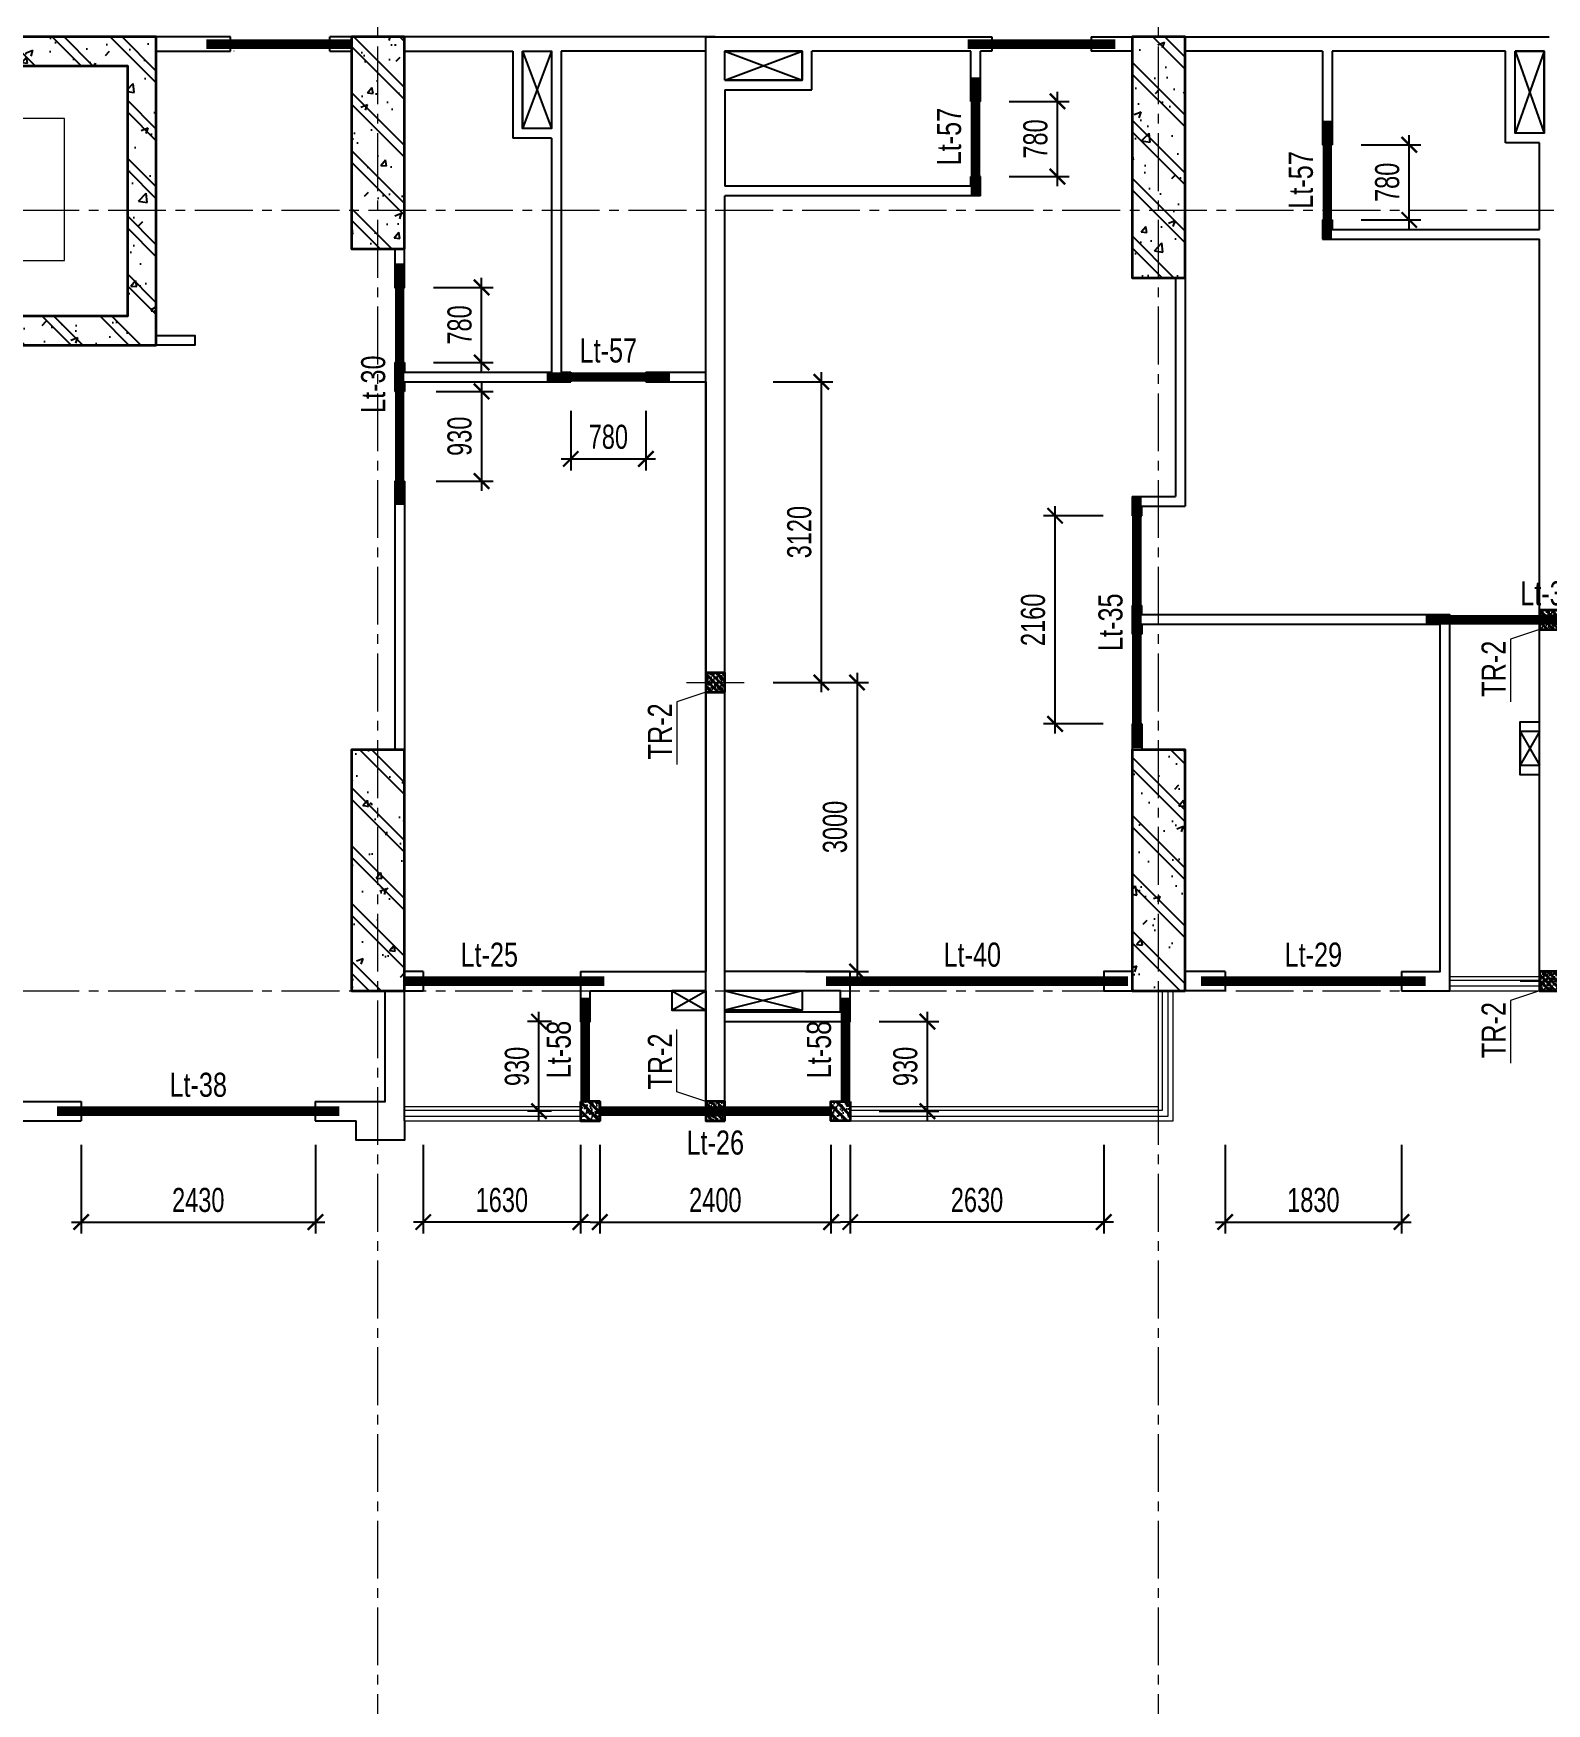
# Model space of a CAD drawing. Header units: millimetres. Extents: x 0 to 84100, y 0 to 158663.
# Drawn here: x 14846 to 30546, y 63829 to 81162 of the extents above; entities that cross this region are included whole.
import ezdxf
from ezdxf.enums import TextEntityAlignment as Align

# ---------------------------------------------------------------- set-up
doc = ezdxf.new("R2010")
doc.units = ezdxf.units.MM
doc.header["$LTSCALE"] = 800
doc.header["$MEASUREMENT"] = 0
doc.linetypes.add('CENTER2', pattern=[1.125, 0.75, -0.125, 0.125, -0.125])
doc.linetypes.add('DASHED2', pattern=[0.375, 0.25, -0.125])
doc.layers.get('DEFPOINTS').update_dxf_attribs({"color": 87})
for name, color, linetype, lineweight in [('A-Khuat', 8, 'DASHED2', 13), ('CDC.01.AXIS', 160, 'CENTER2', 13), ('CDC.07.TEXTCOL', 3, 'Continuous', 18), ('CDC.09.COLUMN', 4, 'Continuous', 35), ('CDC.11.NOTE', 8, 'Continuous', 18)]:
    doc.layers.add(name, color=color, linetype=linetype, lineweight=lineweight)
for name, color, linetype in [('CDC.02.DIM', 1, 'Continuous'), ('CDC.03.BORDER', 3, 'Continuous'), ('CDC.06.TEXT', 2, 'Continuous'), ('CDC.10.HATCH', 9, 'Continuous'), ('HATCH', 8, 'Continuous'), ('KCS_LANH_TO', 3, 'Continuous'), ('new bloc sdfasdfk$0$KT-CTN', 3, 'Continuous')]:
    doc.layers.add(name, color=color, linetype=linetype)
doc.styles.add('KCS_SMTEXT', font='arial.ttf', dxfattribs={"width": 0.7})
doc.dimstyles.new('KCS_DIM100', dxfattribs={"dimscale": 100, "dimtxt": 2.5, "dimasz": 1.6, "dimexe": 1.2, "dimexo": 0, "dimgap": 1, "dimtad": 1, "dimdec": 0, "dimzin": 0, "dimdsep": 46, "dimtxsty": 'KCS_SMTEXT', "dimblk": 'ARCHTICK', "dimcen": 0, "dimdle": 1, "dimclrd": 1, "dimclre": 1, "dimclrt": 2, "dimadec": 0, "dimazin": 0, "dimtfac": 1, "dimtdec": 0, "dimtix": 1, "dimtmove": 2, "dimatfit": 3, "dimfxl": 1, "dimtolj": 1, "dimtzin": 0, "dimarcsym": 0})
pattern_1 = [(50, (0, 0), (717.26, -62.752), [75, -825]), (355, (0, 0), (-138.751, 752.192), [60, -660]), (100.4514, (59.8, -5.2), (578.51, 689.44), [63.74, -701.142]), (46.1842, (0, 200), (1067.241, -165.52), [112.5, -1237.5]), (96.6356, (88.9, 186.2), (934.663, 974.118), [95.61, -1051.713]), (351.1842, (0, 200), (934.662, 974.12), [90, -990]), (21, (100, 150), (596.907, -402.619), [75, -825]), (226, (100, 150), (671.882, -365.54), [60, -660]), (71.4514, (149.74, 116.45), (840.223, 322.53), [63.74, -701.142]), (67.5, (0, 0), (-155.9162, 294.3745), [0, -652, 0, -670, 0, -662.5]), (4.5, (0, 0), (283.351, 380.1032), [0, -382, 0, -637, 0, -252.5]), (327.5, (-223, 0), (533.8224, -22.5549), [0, -250, 0, -780, 0, -1035]), (317.5, (-323, 0), (583.186, 100.105), [0, -325, 0, -518, 0, -735]), (315, (0, 0), (300.5204, 300.5204), []), (315, (0, 122.5), (300.5204, 300.5204), [])]

# ---------------------------------------------------------------- blocks, each defined once
blk = doc.blocks.new('TRUC9-31')
at = {"layer": 'CDC.10.HATCH', "ltscale": 0.5}
h = blk.add_hatch(dxfattribs=at)
h.set_pattern_fill('BETONG', color=256, scale=100, style=0, pattern_type=2)
h.set_pattern_definition(pattern_1)
h.paths.add_polyline_path([(1630, 33900), (5800, 33900), (5800, 31300), (500, 31300), (500, 33900), (600, 33900), (600, 34200), (0, 34200), (0, 31000), (6100, 31000), (6100, 34200), (1630, 34200)])
h = blk.add_hatch(dxfattribs=at)
h.set_pattern_fill('BETONG', color=256, scale=100, style=0, pattern_type=2)
h.set_pattern_definition(pattern_1)
h.paths.add_polyline_path([(8125, 32000), (8675, 32000), (8675, 34200), (8125, 34200)])
h = blk.add_hatch(dxfattribs=at)
h.set_pattern_fill('BETONG', color=256, scale=100, style=0, pattern_type=2)
h.set_pattern_definition(pattern_1)
h.paths.add_polyline_path([(16225, 31700), (16775, 31700), (16775, 34200), (16225, 34200), (16225, 32686)])
h = blk.add_hatch(dxfattribs=at)
h.set_pattern_fill('BETONG', color=256, scale=100, style=0, pattern_type=2)
h.set_pattern_definition(pattern_1)
h.paths.add_polyline_path([(8125, 24300), (8675, 24300), (8675, 26800), (8125, 26800), (8125, 24786)])
h = blk.add_hatch(dxfattribs=at)
h.set_pattern_fill('BETONG', color=256, scale=100, style=0, pattern_type=2)
h.set_pattern_definition(pattern_1)
h.paths.add_polyline_path([(16225, 24300), (16775, 24300), (16775, 26800), (16225, 26800), (16225, 24803)])
at = {"layer": 'CDC.01.AXIS'}
for p, q in [((8400, -1600), (8400, 50200)), ((16500, -1600), (16500, 50200)), ((-1600, 32400), (58900, 32400)), ((-1600, 24300), (58900, 24300))]:
    blk.add_line(p, q, dxfattribs=at)
at = {"layer": 'CDC.09.COLUMN'}
for points in [[(600, 33900), (600, 34200), (0, 34200), (0, 31000), (6100, 31000), (6100, 34200), (1630, 34200), (1630, 33900), (5800, 33900), (5800, 31300), (500, 31300), (500, 33900)], [(8675, 32000), (8675, 34200), (8125, 34200), (8125, 32000)], [(16775, 31700), (16775, 34200), (16225, 34200), (16225, 31700)], [(8675, 24300), (8675, 26800), (8125, 26800), (8125, 24300)], [(16775, 24300), (16775, 26800), (16225, 26800), (16225, 24300)]]:
    blk.add_lwpolyline(points, close=True, dxfattribs=at)
blk = doc.blocks.new('THANG N1')
at = {"layer": 'A-Khuat', "ltscale": 200}
for p, q in [((-3650, 2600), (-3650, 1430)), ((-3390, 2600), (-3390, 1430)), ((-3130, 2600), (-3130, 1430)), ((-2870, 2600), (-2870, 1430)), ((-2610, 2600), (-2610, 1430)), ((-2350, 2600), (-2350, 1430)), ((-2090, 2600), (-2090, 1430)), ((-1830, 2600), (-1830, 1430)), ((-1570, 2600), (-1570, 1430)), ((-1310, 2600), (-1310, 1430)), ((-1050, 2600), (-1050, 1430)), ((-1050, 2600), (200, 2600)), ((200, 2600), (200, 0)), ((-3600, 1220), (-3600, 1250)), ((-3600, 1220), (-3600, 1250)), ((-3390, 1380), (-3390, 1350)), ((-3340, 1220), (-3340, 1250)), ((-3130, 1380), (-3130, 1350)), ((-3080, 1220), (-3080, 1250)), ((-2870, 1380), (-2870, 1350)), ((-2820, 1220), (-2820, 1250)), ((-2610, 1380), (-2610, 1350)), ((-2560, 1220), (-2560, 1250)), ((-2350, 1380), (-2350, 1350)), ((-2300, 1220), (-2300, 1250)), ((-2090, 1380), (-2090, 1350)), ((-2040, 1220), (-2040, 1250)), ((-1830, 1380), (-1830, 1350)), ((-1780, 1220), (-1780, 1250)), ((-1570, 1380), (-1570, 1350)), ((-1520, 1220), (-1520, 1250)), ((-1310, 1380), (-1310, 1350)), ((-1260, 1220), (-1260, 1250)), ((-1050, 1380), (-1050, 1350)), ((-1050, 1380), (-1050, 1350)), ((-3600, 0), (-3600, 1170)), ((-3340, 0), (-3340, 1170)), ((-3080, 0), (-3080, 1170)), ((-2820, 0), (-2820, 1170)), ((-2560, 0), (-2560, 1170)), ((-2300, 814), (-2300, 1170)), ((-2040, 368), (-2040, 1170)), ((-1780, 0), (-1780, 1170)), ((-1520, 0), (-1520, 1170)), ((-1260, 0), (-1260, 1170)), ((-1000, 0), (-1000, 1170)), ((-2300, 0), (-2300, 565)), ((-2040, 0), (-2040, 135)), ((-1000, 0), (200, 0))]:
    blk.add_line(p, q, dxfattribs=at)
at = {"layer": 'CDC.11.NOTE', "ltscale": 2}
for p, q in [((-3625, 2600), (-3625, 1430)), ((-3365, 2600), (-3365, 1430)), ((-3105, 2600), (-3105, 1430)), ((-2845, 2600), (-2845, 1430)), ((-2585, 2600), (-2585, 1430)), ((-2325, 2600), (-2325, 1430)), ((-2065, 2600), (-2065, 1430)), ((-1805, 2600), (-1805, 1430)), ((-1545, 2600), (-1545, 1430)), ((-1285, 2600), (-1285, 1430)), ((-1025, 2600), (-1025, 1430)), ((-3625, 1380), (-3625, 1350)), ((-3625, 1220), (-3625, 1250)), ((-3365, 1380), (-3365, 1350)), ((-3365, 1220), (-3365, 1250)), ((-3105, 1380), (-3105, 1350)), ((-3105, 1220), (-3105, 1250)), ((-2845, 1380), (-2845, 1350)), ((-2845, 1220), (-2845, 1250)), ((-2585, 1380), (-2585, 1350)), ((-2585, 1220), (-2585, 1250)), ((-2325, 1380), (-2325, 1350)), ((-2325, 1220), (-2325, 1250)), ((-2065, 1380), (-2065, 1350)), ((-2065, 1220), (-2065, 1250)), ((-1805, 1380), (-1805, 1350)), ((-1805, 1220), (-1805, 1250)), ((-1545, 1380), (-1545, 1350)), ((-1545, 1220), (-1545, 1250)), ((-1285, 1380), (-1285, 1350)), ((-1285, 1220), (-1285, 1250)), ((-1025, 1380), (-1025, 1350)), ((-1025, 1380), (-1025, 1350)), ((-1025, 1220), (-1025, 1250)), ((-1025, 1220), (-1025, 1250)), ((-3625, 0), (-3625, 1170)), ((-3365, 0), (-3365, 1170)), ((-3105, 0), (-3105, 1170)), ((-2845, 0), (-2845, 1170)), ((-2585, 0), (-2585, 1170)), ((-2325, 856), (-2325, 1170)), ((-2065, 406), (-2065, 1170)), ((-1805, 0), (-1805, 1170)), ((-1545, 0), (-1545, 1170)), ((-1285, 0), (-1285, 1170)), ((-1025, 0), (-1025, 1170)), ((-2325, 622), (-2325, 645)), ((-2325, 0), (-2325, 603)), ((-2065, 0), (-2065, 174))]:
    blk.add_line(p, q, dxfattribs=at)
at = {"layer": 'CDC.11.NOTE'}
for p, q in [((-945, 1430), (-3705, 1430)), ((-3705, 1170), (-3705, 1430)), ((-945, 1170), (-945, 1430)), ((-995, 1380), (-3655, 1380)), ((-3655, 1220), (-3655, 1380)), ((-995, 1220), (-3655, 1220)), ((-3625, 1220), (-3625, 1350)), ((-1025, 1350), (-3625, 1350)), ((-1025, 1250), (-3625, 1250)), ((-1025, 1250), (-1025, 1350)), ((-1025, 1250), (-1025, 1350)), ((-995, 1220), (-995, 1380)), ((-945, 1170), (-3705, 1170))]:
    blk.add_line(p, q, dxfattribs=at)
for points in [[(-3542, 2188), (-3559, 2196), (-3624, 2053), (-3559, 1910), (-3542, 1918), (-3603, 2053), (-3542, 2188)], [(-2562, 1250), (-2233, 703), (-2270, 681), (-2150, 636), (-2183, 617), (-1820, 0)]]:
    blk.add_lwpolyline(points, dxfattribs=at)
at = {"layer": 'CDC.11.NOTE', "ltscale": 6, "flags": 128}
blk.add_lwpolyline([(-2158, 579), (-452, 579), (-452, 2053), (-3624, 2053)], dxfattribs=at)
at = {"layer": 'CDC.11.NOTE', "ltscale": 2}
for points in [[(-2688, 1250), (-2384, 703), (-2422, 681), (-2301, 636), (-2334, 617), (-1952, 0)], [(-2529, 418), (-2508, 408), (-2406, 579), (-2508, 751), (-2529, 741), (-2431, 579), (-2529, 418)], [(-3625, 579), (-2406, 579)]]:
    blk.add_lwpolyline(points, dxfattribs=at)
at = {"layer": 'CDC.11.NOTE', "ltscale": 2, "flags": 128}
blk.add_lwpolyline([(-3600, 579, -1), (-3650, 579, -1)], format="xyb", close=True, dxfattribs=at)
blk = doc.blocks.new('new bloc sdfasdfk$0$ktn tang can ho')
at = {"layer": 'new bloc sdfasdfk$0$KT-CTN'}
for p, q in [((-6300, 25950), (-6600, 25150)), ((-6600, 25950), (-6300, 25150)), ((-4500, 25950), (-3700, 25650)), ((-4500, 25650), (-3700, 25950)), ((4000, 25950), (3700, 25100)), ((3700, 25950), (4000, 25100)), ((3950, 18892), (3750, 18542)), ((3750, 18892), (3950, 18542)), ((-5050, 16200), (-4700, 16000)), ((-5050, 16000), (-4700, 16200)), ((-4500, 16200), (-3700, 16000)), ((-3700, 16200), (-4500, 16000))]:
    blk.add_line(p, q, dxfattribs=at)
for points in [[(-6600, 25950), (-6300, 25950), (-6300, 25150), (-6600, 25150)], [(-4500, 25650), (-4500, 25950), (-3700, 25950), (-3700, 25650)], [(3700, 25950), (4000, 25950), (4000, 25100), (3700, 25100)], [(3750, 18542), (3950, 18542), (3950, 18892), (3750, 18892)], [(-4700, 16000), (-4700, 16200), (-5050, 16200), (-5050, 16000)], [(-3700, 16200), (-3700, 16000), (-4500, 16000), (-4500, 16200)]]:
    blk.add_lwpolyline(points, close=True, dxfattribs=at)
blk = doc.blocks.new('_ArchTick')
at = {"color": 0, "linetype": 'ByBlock', "const_width": 0.15}
blk.add_lwpolyline([(-0.5, -0.5), (0.5, 0.5)], dxfattribs=at)
blk = doc.blocks.new('*D220')
at = {"layer": 'CDC.02.DIM', "color": 1, "lineweight": -2, "ltscale": 0.5, "transparency": 16777216}
for p, q in [((27211, 69626), (27211, 68706)), ((29041, 69626), (29041, 68706)), ((27111, 68826), (29141, 68826))]:
    blk.add_line(p, q, dxfattribs=at)
at = {"layer": 'DEFPOINTS', "color": 0, "ltscale": 0.5, "transparency": 16777216}
for p in [(27211, 69626), (29041, 69626), (29041, 68826)]:
    blk.add_point(p, dxfattribs=at)
at = {"layer": 'CDC.02.DIM', "color": 1, "lineweight": -2, "ltscale": 0.5, "transparency": 16777216, "xscale": 160, "yscale": 160, "zscale": 160, "rotation": 180}
blk.add_blockref('_ArchTick', (27211, 68826), dxfattribs=at)
at = {"layer": 'CDC.02.DIM', "color": 1, "lineweight": -2, "ltscale": 0.5, "transparency": 16777216, "xscale": 160, "yscale": 160, "zscale": 160}
blk.add_blockref('_ArchTick', (29041, 68826), dxfattribs=at)
at = {"layer": 'CDC.02.DIM', "color": 2, "ltscale": 0.5, "transparency": 16777216, "insert": (28126, 69054), "char_height": 250, "attachment_point": 5, "style": 'KCS_SMTEXT'}
blk.add_mtext('\\A1;1830', dxfattribs=at)
blk = doc.blocks.new('*D221')
at = {"layer": 'CDC.02.DIM', "color": 1, "lineweight": -2, "ltscale": 0.5, "transparency": 16777216}
for p, q in [((23321, 69626), (23321, 68706)), ((25951, 69626), (25951, 68706)), ((26051, 68826), (23221, 68826))]:
    blk.add_line(p, q, dxfattribs=at)
at = {"layer": 'DEFPOINTS', "color": 0, "ltscale": 0.5, "transparency": 16777216}
for p in [(23321, 69626), (25951, 69626), (23321, 68826)]:
    blk.add_point(p, dxfattribs=at)
at = {"layer": 'CDC.02.DIM', "color": 1, "lineweight": -2, "ltscale": 0.5, "transparency": 16777216, "xscale": 160, "yscale": 160, "zscale": 160, "rotation": 180}
blk.add_blockref('_ArchTick', (23321, 68826), dxfattribs=at)
at = {"layer": 'CDC.02.DIM', "color": 1, "lineweight": -2, "ltscale": 0.5, "transparency": 16777216, "xscale": 160, "yscale": 160, "zscale": 160}
blk.add_blockref('_ArchTick', (25951, 68826), dxfattribs=at)
at = {"layer": 'CDC.02.DIM', "color": 2, "ltscale": 0.5, "transparency": 16777216, "insert": (24636, 69054), "char_height": 250, "attachment_point": 5, "style": 'KCS_SMTEXT'}
blk.add_mtext('\\A1;2630', dxfattribs=at)
blk = doc.blocks.new('*D222')
at = {"layer": 'CDC.02.DIM', "color": 1, "lineweight": -2, "ltscale": 0.5, "transparency": 16777216}
for p, q in [((20721, 69626), (20721, 68706)), ((23121, 69626), (23121, 68706)), ((20621, 68826), (23221, 68826))]:
    blk.add_line(p, q, dxfattribs=at)
at = {"layer": 'DEFPOINTS', "color": 0, "ltscale": 0.5, "transparency": 16777216}
for p in [(20721, 69626), (23121, 69626), (23121, 68826)]:
    blk.add_point(p, dxfattribs=at)
at = {"layer": 'CDC.02.DIM', "color": 1, "lineweight": -2, "ltscale": 0.5, "transparency": 16777216, "xscale": 160, "yscale": 160, "zscale": 160, "rotation": 180}
blk.add_blockref('_ArchTick', (20721, 68826), dxfattribs=at)
at = {"layer": 'CDC.02.DIM', "color": 1, "lineweight": -2, "ltscale": 0.5, "transparency": 16777216, "xscale": 160, "yscale": 160, "zscale": 160}
blk.add_blockref('_ArchTick', (23121, 68826), dxfattribs=at)
at = {"layer": 'CDC.02.DIM', "color": 2, "ltscale": 0.5, "transparency": 16777216, "insert": (21921, 69054), "char_height": 250, "attachment_point": 5, "style": 'KCS_SMTEXT'}
blk.add_mtext('\\A1;2400', dxfattribs=at)
blk = doc.blocks.new('*D223')
at = {"layer": 'CDC.02.DIM', "color": 1, "lineweight": -2, "ltscale": 0.5, "transparency": 16777216}
for p, q in [((18891, 69626), (18891, 68706)), ((20521, 69626), (20521, 68706)), ((20621, 68826), (18791, 68826))]:
    blk.add_line(p, q, dxfattribs=at)
at = {"layer": 'DEFPOINTS', "color": 0, "ltscale": 0.5, "transparency": 16777216}
for p in [(18891, 69626), (20521, 69626), (18891, 68826)]:
    blk.add_point(p, dxfattribs=at)
at = {"layer": 'CDC.02.DIM', "color": 1, "lineweight": -2, "ltscale": 0.5, "transparency": 16777216, "xscale": 160, "yscale": 160, "zscale": 160, "rotation": 180}
blk.add_blockref('_ArchTick', (18891, 68826), dxfattribs=at)
at = {"layer": 'CDC.02.DIM', "color": 1, "lineweight": -2, "ltscale": 0.5, "transparency": 16777216, "xscale": 160, "yscale": 160, "zscale": 160}
blk.add_blockref('_ArchTick', (20521, 68826), dxfattribs=at)
at = {"layer": 'CDC.02.DIM', "color": 2, "ltscale": 0.5, "transparency": 16777216, "insert": (19706, 69054), "char_height": 250, "attachment_point": 5, "style": 'KCS_SMTEXT'}
blk.add_mtext('\\A1;1630', dxfattribs=at)
blk = doc.blocks.new('*D224')
at = {"layer": 'CDC.02.DIM', "color": 1, "lineweight": -2, "ltscale": 0.5, "transparency": 16777216}
for p, q in [((15341, 69626), (15341, 68706)), ((17771, 69626), (17771, 68706)), ((15241, 68826), (17871, 68826))]:
    blk.add_line(p, q, dxfattribs=at)
at = {"layer": 'DEFPOINTS', "color": 0, "ltscale": 0.5, "transparency": 16777216}
for p in [(15341, 69626), (17771, 69626), (17771, 68826)]:
    blk.add_point(p, dxfattribs=at)
at = {"layer": 'CDC.02.DIM', "color": 1, "lineweight": -2, "ltscale": 0.5, "transparency": 16777216, "xscale": 160, "yscale": 160, "zscale": 160, "rotation": 180}
blk.add_blockref('_ArchTick', (15341, 68826), dxfattribs=at)
at = {"layer": 'CDC.02.DIM', "color": 1, "lineweight": -2, "ltscale": 0.5, "transparency": 16777216, "xscale": 160, "yscale": 160, "zscale": 160}
blk.add_blockref('_ArchTick', (17771, 68826), dxfattribs=at)
at = {"layer": 'CDC.02.DIM', "color": 2, "ltscale": 0.5, "transparency": 16777216, "insert": (16556, 69054), "char_height": 250, "attachment_point": 5, "style": 'KCS_SMTEXT'}
blk.add_mtext('\\A1;2430', dxfattribs=at)
blk = doc.blocks.new('*D230')
at = {"layer": 'CDC.02.DIM', "color": 1, "lineweight": -2, "transparency": 16777216}
for p, q in [((18996, 78526), (19616, 78526)), ((19496, 77646), (19496, 78626)), ((18996, 77746), (19616, 77746))]:
    blk.add_line(p, q, dxfattribs=at)
at = {"layer": 'DEFPOINTS', "color": 0, "transparency": 16777216}
for p in [(18996, 78526), (19496, 78526), (18996, 77746)]:
    blk.add_point(p, dxfattribs=at)
at = {"layer": 'CDC.02.DIM', "color": 1, "lineweight": -2, "transparency": 16777216, "xscale": 160, "yscale": 160, "zscale": 160}
for p, rotation in [((19496, 78526), 90), ((19496, 77746), 270)]:
    blk.add_blockref('_ArchTick', p, dxfattribs=dict(at, rotation=rotation))
at = {"layer": 'CDC.02.DIM', "color": 2, "transparency": 16777216, "insert": (19268, 78136), "char_height": 250, "attachment_point": 5, "rotation": 90, "style": 'KCS_SMTEXT'}
blk.add_mtext('\\A1;780', dxfattribs=at)
blk = doc.blocks.new('*D231')
at = {"layer": 'CDC.02.DIM', "color": 1, "lineweight": -2, "transparency": 16777216}
for p, q in [((19496, 77546), (19496, 76416)), ((19025, 77446), (19616, 77446)), ((19025, 76516), (19616, 76516))]:
    blk.add_line(p, q, dxfattribs=at)
at = {"layer": 'DEFPOINTS', "color": 0, "transparency": 16777216}
for p in [(19025, 77446), (19025, 76516), (19496, 76516)]:
    blk.add_point(p, dxfattribs=at)
at = {"layer": 'CDC.02.DIM', "color": 1, "lineweight": -2, "transparency": 16777216, "xscale": 160, "yscale": 160, "zscale": 160}
for p, rotation in [((19496, 77446), 90), ((19496, 76516), 270)]:
    blk.add_blockref('_ArchTick', p, dxfattribs=dict(at, rotation=rotation))
at = {"layer": 'CDC.02.DIM', "color": 2, "transparency": 16777216, "insert": (19268, 76981), "char_height": 250, "attachment_point": 5, "rotation": 90, "style": 'KCS_SMTEXT'}
blk.add_mtext('\\A1;930', dxfattribs=at)
blk = doc.blocks.new('*D232')
at = {"layer": 'CDC.02.DIM', "color": 1, "lineweight": -2, "transparency": 16777216}
for p, q in [((20421, 77246), (20421, 76626)), ((21201, 77246), (21201, 76626)), ((20321, 76746), (21301, 76746))]:
    blk.add_line(p, q, dxfattribs=at)
at = {"layer": 'DEFPOINTS', "color": 0, "transparency": 16777216}
for p in [(20421, 77246), (21201, 77246), (21201, 76746)]:
    blk.add_point(p, dxfattribs=at)
at = {"layer": 'CDC.02.DIM', "color": 1, "lineweight": -2, "transparency": 16777216, "xscale": 160, "yscale": 160, "zscale": 160, "rotation": 180}
blk.add_blockref('_ArchTick', (20421, 76746), dxfattribs=at)
at = {"layer": 'CDC.02.DIM', "color": 1, "lineweight": -2, "transparency": 16777216, "xscale": 160, "yscale": 160, "zscale": 160}
blk.add_blockref('_ArchTick', (21201, 76746), dxfattribs=at)
at = {"layer": 'CDC.02.DIM', "color": 2, "transparency": 16777216, "insert": (20811, 76974), "char_height": 250, "attachment_point": 5, "style": 'KCS_SMTEXT'}
blk.add_mtext('\\A1;780', dxfattribs=at)
blk = doc.blocks.new('*D233')
at = {"layer": 'CDC.02.DIM', "color": 1, "lineweight": -2, "transparency": 16777216}
for p, q in [((20221, 70906), (19971, 70906)), ((20091, 69876), (20091, 71006)), ((20221, 69976), (19971, 69976))]:
    blk.add_line(p, q, dxfattribs=at)
at = {"layer": 'DEFPOINTS', "color": 0, "transparency": 16777216}
for p in [(20091, 70906), (20221, 70906), (20221, 69976)]:
    blk.add_point(p, dxfattribs=at)
at = {"layer": 'CDC.02.DIM', "color": 1, "lineweight": -2, "transparency": 16777216, "xscale": 160, "yscale": 160, "zscale": 160}
for p, rotation in [((20091, 70906), 90), ((20091, 69976), 270)]:
    blk.add_blockref('_ArchTick', p, dxfattribs=dict(at, rotation=rotation))
at = {"layer": 'CDC.02.DIM', "color": 2, "transparency": 16777216, "insert": (19863, 70441), "char_height": 250, "attachment_point": 5, "rotation": 90, "style": 'KCS_SMTEXT'}
blk.add_mtext('\\A1;930', dxfattribs=at)
blk = doc.blocks.new('*D234')
at = {"layer": 'CDC.02.DIM', "color": 1, "lineweight": -2, "transparency": 16777216}
for p, q in [((23621, 70906), (24241, 70906)), ((24121, 69876), (24121, 71006)), ((23621, 69976), (24241, 69976))]:
    blk.add_line(p, q, dxfattribs=at)
at = {"layer": 'DEFPOINTS', "color": 0, "transparency": 16777216}
for p in [(23621, 70906), (24121, 70906), (23621, 69976)]:
    blk.add_point(p, dxfattribs=at)
at = {"layer": 'CDC.02.DIM', "color": 1, "lineweight": -2, "transparency": 16777216, "xscale": 160, "yscale": 160, "zscale": 160}
for p, rotation in [((24121, 70906), 90), ((24121, 69976), 270)]:
    blk.add_blockref('_ArchTick', p, dxfattribs=dict(at, rotation=rotation))
at = {"layer": 'CDC.02.DIM', "color": 2, "transparency": 16777216, "insert": (23893, 70441), "char_height": 250, "attachment_point": 5, "rotation": 90, "style": 'KCS_SMTEXT'}
blk.add_mtext('\\A1;930', dxfattribs=at)
blk = doc.blocks.new('*D235')
at = {"layer": 'CDC.02.DIM', "color": 1, "lineweight": -2, "transparency": 16777216}
for p, q in [((24971, 80456), (25591, 80456)), ((25471, 79576), (25471, 80556)), ((24971, 79676), (25591, 79676))]:
    blk.add_line(p, q, dxfattribs=at)
at = {"layer": 'DEFPOINTS', "color": 0, "transparency": 16777216}
for p in [(24971, 80456), (25471, 80456), (24971, 79676)]:
    blk.add_point(p, dxfattribs=at)
at = {"layer": 'CDC.02.DIM', "color": 1, "lineweight": -2, "transparency": 16777216, "xscale": 160, "yscale": 160, "zscale": 160}
for p, rotation in [((25471, 80456), 90), ((25471, 79676), 270)]:
    blk.add_blockref('_ArchTick', p, dxfattribs=dict(at, rotation=rotation))
at = {"layer": 'CDC.02.DIM', "color": 2, "transparency": 16777216, "insert": (25243, 80066), "char_height": 250, "attachment_point": 5, "rotation": 90, "style": 'KCS_SMTEXT'}
blk.add_mtext('\\A1;780', dxfattribs=at)
blk = doc.blocks.new('*D242')
at = {"layer": 'CDC.02.DIM', "color": 1, "lineweight": -2, "transparency": 16777216}
for p, q in [((29121, 79126), (29121, 80106)), ((28621, 80006), (29241, 80006)), ((28621, 79226), (29241, 79226))]:
    blk.add_line(p, q, dxfattribs=at)
at = {"layer": 'DEFPOINTS', "color": 0, "transparency": 16777216}
for p in [(28621, 80006), (29121, 80006), (28621, 79226)]:
    blk.add_point(p, dxfattribs=at)
at = {"layer": 'CDC.02.DIM', "color": 1, "lineweight": -2, "transparency": 16777216, "xscale": 160, "yscale": 160, "zscale": 160}
for p, rotation in [((29121, 80006), 90), ((29121, 79226), 270)]:
    blk.add_blockref('_ArchTick', p, dxfattribs=dict(at, rotation=rotation))
at = {"layer": 'CDC.02.DIM', "color": 2, "transparency": 16777216, "insert": (28893, 79616), "char_height": 250, "attachment_point": 5, "rotation": 90, "style": 'KCS_SMTEXT'}
blk.add_mtext('\\A1;780', dxfattribs=at)
blk = doc.blocks.new('*D256')
at = {"layer": 'CDC.02.DIM', "color": 1, "lineweight": -2, "transparency": 16777216}
for p, q in [((25946, 76156), (25326, 76156)), ((25446, 73896), (25446, 76256)), ((25946, 73996), (25326, 73996))]:
    blk.add_line(p, q, dxfattribs=at)
at = {"layer": 'DEFPOINTS', "color": 0, "transparency": 16777216}
for p in [(25446, 76156), (25946, 76156), (25946, 73996)]:
    blk.add_point(p, dxfattribs=at)
at = {"layer": 'CDC.02.DIM', "color": 1, "lineweight": -2, "transparency": 16777216, "xscale": 160, "yscale": 160, "zscale": 160}
for p, rotation in [((25446, 76156), 90), ((25446, 73996), 270)]:
    blk.add_blockref('_ArchTick', p, dxfattribs=dict(at, rotation=rotation))
at = {"layer": 'CDC.02.DIM', "color": 2, "transparency": 16777216, "insert": (25218, 75076), "char_height": 250, "attachment_point": 5, "rotation": 90, "style": 'KCS_SMTEXT'}
blk.add_mtext('\\A1;2160', dxfattribs=at)
blk = doc.blocks.new('TR2')
at = {"layer": 'HATCH'}
h = blk.add_hatch(dxfattribs=at)
h.set_pattern_fill('BETONG', color=256, scale=10, angle=90, style=0, pattern_type=2)
h.set_pattern_definition([(140, (579241.57, 154804.38), (6.2752135, 71.726018), [7.5, -82.5]), (85, (579241.57, 154804.38), (-75.219213, -13.875133), [6, -66]), (190.4514, (579242.094, 154810.355), (-68.943954, 57.850938), [6.374019, -70.114211]), (136.1842, (579221.57, 154804.38), (16.551901, 106.724105), [11.25, -123.75]), (186.6356, (579222.95, 154813.27), (-97.411787, 93.46627), [9.561029, -105.1713]), (81.1842, (579221.57, 154804.38), (-97.41186, 93.466195), [9, -99]), (111, (579226.57, 154814.38), (40.261889, 59.690705), [7.5, -82.5]), (56, (579226.57, 154814.38), (-72.5150045, 24.331533), [6, -66]), (161.4514, (579229.93, 154819.35), (-32.25305, 84.022263), [6.374019, -70.114211]), (127.5, (579241.572, 154804.378), (-33.2893854, 1.2159855), [0, -65.2, 0, -67, 0, -66.25]), (97.5, (579241.57, 154804.378), (-39.4411712, 26.3069537), [0, -38.2, 0, -63.7, 0, -25.25]), (57.5, (579241.572, 154782.078), (2.2554872, 53.3822436), [0, -25, 0, -78, 0, -103.5]), (47.5, (579241.57, 154772.08), (-10.0104982, 58.318617), [0, -32.5, 0, -51.8, 0, -73.5]), (135, (579241.57, 154804.378), (-30.0520382, -30.0520382), []), (135, (579229.32, 154804.378), (-30.0520382, -30.0520382), [])])
h.paths.add_polyline_path([(-100, -100), (100, -100), (100, 100), (-100, 100)])
at = {"layer": 'CDC.01.AXIS'}
blk.add_line((-300, 0), (300, 0), dxfattribs=at)
at = {"layer": 'CDC.09.COLUMN'}
blk.add_lwpolyline([(100, -100), (100, 100), (-100, 100), (-100, -100)], close=True, dxfattribs=at)
blk = doc.blocks.new('*D402')
at = {"layer": 'CDC.02.DIM', "color": 1, "lineweight": -2, "transparency": 16777216}
for p, q in [((22521, 74426), (23511, 74426)), ((23391, 74526), (23391, 71326)), ((22856, 71426), (23511, 71426))]:
    blk.add_line(p, q, dxfattribs=at)
at = {"layer": 'DEFPOINTS', "color": 0, "transparency": 16777216}
for p in [(22521, 74426), (22856, 71426), (23391, 71426)]:
    blk.add_point(p, dxfattribs=at)
at = {"layer": 'CDC.02.DIM', "color": 1, "lineweight": -2, "transparency": 16777216, "xscale": 160, "yscale": 160, "zscale": 160}
for p, rotation in [((23391, 74426), 90), ((23391, 71426), 270)]:
    blk.add_blockref('_ArchTick', p, dxfattribs=dict(at, rotation=rotation))
at = {"layer": 'CDC.02.DIM', "color": 2, "transparency": 16777216, "insert": (23163, 72926), "char_height": 250, "attachment_point": 5, "rotation": 90, "style": 'KCS_SMTEXT'}
blk.add_mtext('\\A1;3000', dxfattribs=at)
blk = doc.blocks.new('*D403')
at = {"layer": 'CDC.02.DIM', "color": 1, "lineweight": -2, "transparency": 16777216}
for p, q in [((22521, 77546), (23141, 77546)), ((23021, 74326), (23021, 77646)), ((22521, 74426), (23141, 74426))]:
    blk.add_line(p, q, dxfattribs=at)
at = {"layer": 'DEFPOINTS', "color": 0, "transparency": 16777216}
for p in [(22521, 77546), (23021, 77546), (22521, 74426)]:
    blk.add_point(p, dxfattribs=at)
at = {"layer": 'CDC.02.DIM', "color": 1, "lineweight": -2, "transparency": 16777216, "xscale": 160, "yscale": 160, "zscale": 160}
for p, rotation in [((23021, 77546), 90), ((23021, 74426), 270)]:
    blk.add_blockref('_ArchTick', p, dxfattribs=dict(at, rotation=rotation))
at = {"layer": 'CDC.02.DIM', "color": 2, "transparency": 16777216, "insert": (22793, 75986), "char_height": 250, "attachment_point": 5, "rotation": 90, "style": 'KCS_SMTEXT'}
blk.add_mtext('\\A1;3120', dxfattribs=at)

msp = doc.modelspace()

# ---------------------------------------------------------------- hatches: boundary and pattern name
at = {"layer": 'CDC.10.HATCH', "ltscale": 0.5}
h = msp.add_hatch(dxfattribs=at)
h.set_pattern_fill('DANG-01', color=256, scale=15, angle=-90, style=0, pattern_type=2)
h.set_pattern_definition([(320, (-518701.76, 4141693.27), (-9.4128202, -107.5890274), [11.25, -123.75]), (265, (-518701.76, 4141693.27), (112.82882, 20.8127), [9, -99]), (10.4514, (-518702.54, 4141684.3), (103.4159313, -86.7764073), [9.5610285, -105.1713168]), (316.1842, (-518671.76, 4141693.27), (-24.827852, -160.0861573), [16.875, -185.625]), (6.6356, (-518673.83, 4141679.93), (146.1176806, -140.199406), [14.341543, -157.75695]), (261.1842, (-518671.76, 4141693.27), (146.11779, -140.199292), [13.5, -148.5]), (291, (-518679.26, 4141678.27), (-60.3928336, -89.5360578), [11.25, -123.75]), (236, (-518679.26, 4141678.27), (108.7725068, -36.4972998), [9, -99]), (341.4514, (-518684.29, 4141670.81), (48.3795745, -126.0333943), [9.5610285, -105.1713168]), (307.5, (-518701.76, 4141693.267), (49.93407807, -1.8239783), [0, -97.8, 0, -100.5, 0, -99.375]), (277.5, (-518701.76, 4141693.267), (59.1617568, -39.4604306), [0, -57.3, 0, -95.55, 0, -37.875]), (237.5, (-518701.76, 4141726.717), (-3.38323076, -80.07336543), [0, -37.5, 0, -117, 0, -155.25]), (227.5, (-518701.76, 4141741.72), (15.0157473, -87.4779254), [0, -48.75, 0, -77.7, 0, -110.25]), (315, (-518701.76, 4141693.27), (45.0780573, 45.0780573), []), (315, (-518683.385, 4141693.27), (45.0780573, 45.0780573), [])])
h.paths.add_polyline_path([(20521.1, 70076.1), (20521.1, 69876.1), (20721.1, 69876.1), (20721.1, 70076.1)])
h = msp.add_hatch(dxfattribs=at)
h.set_pattern_fill('DANG-01', color=256, scale=15, angle=-90, style=0, pattern_type=2)
h.set_pattern_definition([(320, (-640143.03, 4201693.27), (-9.4128202, -107.5890274), [11.25, -123.75]), (265, (-640143.03, 4201693.27), (112.82882, 20.8127), [9, -99]), (10.4514, (-640143.81, 4201684.3), (103.4159313, -86.7764073), [9.5610285, -105.1713168]), (316.1842, (-640113.03, 4201693.27), (-24.827852, -160.0861573), [16.875, -185.625]), (6.6356, (-640115.1, 4201679.93), (146.1176806, -140.199406), [14.341543, -157.75695]), (261.1842, (-640113.03, 4201693.27), (146.11779, -140.199292), [13.5, -148.5]), (291, (-640120.53, 4201678.27), (-60.3928336, -89.5360578), [11.25, -123.75]), (236, (-640120.53, 4201678.27), (108.7725068, -36.4972998), [9, -99]), (341.4514, (-640125.56, 4201670.81), (48.3795745, -126.0333943), [9.5610285, -105.1713168]), (307.5, (-640143.03, 4201693.267), (49.93407807, -1.8239783), [0, -97.8, 0, -100.5, 0, -99.375]), (277.5, (-640143.03, 4201693.267), (59.1617568, -39.4604306), [0, -57.3, 0, -95.55, 0, -37.875]), (237.5, (-640143.03, 4201726.717), (-3.38323076, -80.07336543), [0, -37.5, 0, -117, 0, -155.25]), (227.5, (-640143.03, 4201741.72), (15.0157473, -87.4779254), [0, -48.75, 0, -77.7, 0, -110.25]), (315, (-640143.03, 4201693.27), (45.0780573, 45.0780573), []), (315, (-640124.654, 4201693.27), (45.0780573, 45.0780573), [])])
h.paths.add_polyline_path([(23320.7, 70076.1), (23320.7, 69876.1), (23120.7, 69876.1), (23120.7, 70076.1)])

# ---------------------------------------------------------------- linework, layer by layer
at = {"layer": 'CDC.03.BORDER'}
for p, q in [((16890.7, 81126.1), (16120.7, 81126.1)), ((16890.7, 80976.1), (16890.7, 81126.1)), ((16890.7, 80976.1), (16890.7, 81126.1)), ((21920.7, 81126.1), (17920.7, 81126.1)), ((17920.7, 80976.1), (17920.7, 81126.1)), ((21820.7, 81126.1), (24790.7, 81126.1)), ((21820.7, 80976.1), (21820.7, 81126.1)), ((24790.7, 81126.1), (24790.7, 80976.1)), ((25820.7, 81126.1), (30570.7, 81126.1)), ((25820.7, 81126.1), (25820.7, 80976.1)), ((16120.7, 80976.1), (16890.7, 80976.1)), ((17920.7, 80976.1), (18145.7, 80976.1)), ((18695.7, 80976.1), (19820.7, 80976.1)), ((19820.7, 80976.1), (19820.7, 80076.1)), ((19920.7, 80976.1), (20220.7, 80976.1)), ((19920.7, 80976.1), (19920.7, 80176.1)), ((20220.7, 80976.1), (20220.7, 80176.1)), ((21820.7, 80976.1), (20320.7, 80976.1)), ((20320.7, 80976.1), (20320.7, 77646.1)), ((21820.7, 77646.1), (21820.7, 80976.1)), ((22820.7, 80976.1), (22020.7, 80976.1)), ((22020.7, 80676.1), (22020.7, 80976.1)), ((22820.7, 80676.1), (22820.7, 80976.1)), ((24485.6, 80976.1), (22920.7, 80976.1)), ((22920.7, 80576.1), (22920.7, 80976.1)), ((24570.7, 80976.1), (24485.6, 80976.1)), ((24570.7, 80456.1), (24570.7, 80976.1)), ((24790.7, 80976.1), (24670.7, 80976.1)), ((24670.7, 80456.1), (24670.7, 80976.1)), ((28220.7, 80976.1), (28220.7, 80006.1)), ((28320.7, 80976.1), (28320.7, 80006.1)), ((30120.7, 80026.1), (30120.7, 80976.1)), ((21820.7, 69876.1), (21820.7, 80676.1)), ((22020.7, 80676.1), (22820.7, 80676.1)), ((21820.7, 80416.1), (21820.7, 80436.1)), ((22020.7, 80576.1), (22920.7, 80576.1)), ((22020.7, 80576.1), (22020.7, 79576.1)), ((24670.7, 80456.1), (24570.6, 80456.1)), ((20220.7, 80176.1), (19920.7, 80176.1)), ((30520.7, 80126.1), (30220.7, 80126.1)), ((20220.7, 80076.1), (19820.7, 80076.1)), ((20220.7, 80076.1), (20220.7, 77646.1)), ((28220.7, 80006.1), (28320.7, 80006.1)), ((30470.7, 80026.1), (30120.7, 80026.1)), ((30470.7, 79126.1), (30470.7, 80026.1)), ((24570.7, 79576.1), (22020.7, 79576.1)), ((24670.7, 79676.1), (24570.7, 79676.1)), ((24570.7, 79576.1), (24570.7, 79676.1)), ((24670.7, 79476.1), (24670.7, 79676.1)), ((22020.7, 69876.1), (22020.7, 79476.1)), ((24670.7, 79476.1), (22020.7, 79476.1)), ((28220.7, 79226.1), (28220.7, 79026.1)), ((28220.7, 79226.1), (28320.7, 79226.1)), ((28320.7, 79226.1), (28320.7, 79126.1)), ((28320.7, 79126.1), (30470.7, 79126.1)), ((28220.7, 79026.1), (30470.7, 79026.1)), ((30470.7, 71226.1), (30470.7, 79026.1)), ((26695.7, 78626.1), (26695.7, 76356.1)), ((26795.7, 78626.1), (26795.7, 76256.1)), ((18595.7, 77746.1), (18595.7, 77446.1)), ((18595.7, 77746.1), (18695.7, 77746.1)), ((18695.7, 77746.1), (18695.7, 77646.1)), ((18695.7, 77646.1), (20220.7, 77646.1)), ((18695.7, 77546.1), (18695.7, 77446.1)), ((18695.7, 77546.1), (20420.7, 77546.1)), ((20320.7, 77646.1), (20420.7, 77646.1)), ((20420.7, 77546.1), (20420.7, 77646.1)), ((20420.7, 77646.1), (20420.7, 77546.1)), ((21200.7, 77646.1), (21820.7, 77646.1)), ((21200.7, 77646.1), (21200.7, 77546.1)), ((21200.7, 77546.1), (21820.7, 77546.1)), ((18695.7, 77446.1), (18595.7, 77446.1)), ((18695.7, 76516.1), (18595.7, 76516.1)), ((18595.7, 76516.1), (18595.7, 73726.1)), ((18695.7, 76516.1), (18695.7, 73726.1)), ((26245.7, 76356.1), (26245.7, 76156.1)), ((26245.7, 76356.1), (26695.7, 76356.1)), ((26245.7, 76156.1), (26345.7, 76156.1)), ((26345.7, 76256.1), (26795.7, 76256.1)), ((26345.7, 76156.1), (26345.7, 76256.1)), ((26245.7, 75226.1), (26345.7, 75226.1)), ((26345.7, 74926.1), (26245.7, 74926.1)), ((26345.7, 73996.1), (26245.7, 73996.1)), ((18890.8, 71426.1), (18890.8, 71226.1)), ((20520.8, 71426.1), (21820.7, 71426.1)), ((20520.8, 71426.1), (20520.8, 71226.1)), ((27210.7, 71426.1), (26795.7, 71426.1)), ((27210.7, 71426.1), (27210.7, 71226.1)), ((29040.7, 71426.1), (29040.7, 71226.1)), ((18645.7, 71226.1), (18890.8, 71226.1)), ((20621.1, 71226.1), (21820.7, 71226.1)), ((27210.7, 71226.1), (26795.7, 71226.1)), ((15340.7, 70075.9), (15340.7, 69875.9)), ((17770.7, 70075.9), (17770.7, 69876.1)), ((13660.7, 69875.9), (15340.7, 69875.9)), ((21820.7, 69876.1), (22020.7, 69876.1))]:
    msp.add_line(p, q, dxfattribs=at)
for points in [[(20670.7, 80976.1), (20370.7, 80976.1)], [(26245.7, 80976.1), (25820.7, 80976.1)], [(28220.7, 80976.1), (26795.7, 80976.1)], [(30120.7, 80976.1), (28320.7, 80976.1)], [(30520.7, 80126.1), (30520.7, 80976.1), (30220.7, 80976.1)], [(30220.7, 80126.1), (30220.7, 80976.1)], [(16120.7, 78026.1), (16520.7, 78026.1), (16520.7, 77926.1), (16120.7, 77926.1)], [(21820.7, 77546.1), (21820.7, 71426.1)], [(26245.7, 75226.1), (26245.7, 74926.1)], [(29040.7, 71226.1), (29540.7, 71226.1), (29540.7, 75126.1), (26345.7, 75126.1), (26345.7, 75226.1)], [(29040.7, 71426.1), (29440.7, 71426.1), (29440.7, 75026.1), (26345.7, 75026.1), (26345.7, 74926.1)], [(30470.7, 73466.1), (30270.7, 73466.1), (30270.7, 74016.1), (30470.7, 74016.1)], [(26245.7, 73996.1), (26245.7, 73726.1)], [(26345.7, 73996.1), (26345.7, 73726.1)], [(18890.8, 71426.1), (18695.7, 71426.1)], [(23210.7, 70906.1), (23320.7, 70906.1), (23320.7, 71426.1), (22020.7, 71426.1)], [(17770.7, 70075.9), (18495.7, 70075.9), (18495.7, 71226.1), (18695.7, 71226.1)], [(18695.7, 69876.1), (18695.7, 71226.1)], [(20521.1, 71226.1), (20521.1, 70906.1), (20621.1, 70906.1), (20621.1, 71226.1)], [(21820.7, 71226.1), (21820.7, 69876.1), (21920.7, 69876.1)], [(22020.7, 71006.1), (23220.7, 71006.1), (23220.7, 71226.1), (22020.7, 71226.1)], [(22020.7, 70906.1), (23210.7, 70906.1)], [(14370.7, 70075.9), (15340.7, 70075.9)], [(17770.7, 69876.1), (18195.7, 69876.1)], [(18695.7, 69876.1), (18695.7, 69676.1), (18195.7, 69676.1), (18195.7, 69876.1)]]:
    msp.add_lwpolyline(points, dxfattribs=at)
for points in [[(18695.7, 78926.1), (18595.7, 78926.1), (18595.7, 78526.1), (18695.7, 78526.1)], [(26245.7, 71426.1), (25950.9, 71426.1), (25950.9, 71226.1), (26245.7, 71226.1)]]:
    msp.add_lwpolyline(points, close=True, dxfattribs=at)
at = {"layer": 'CDC.09.COLUMN', "color": 4, "ltscale": 0.5}
for p, q in [((20721.1, 70076.1), (20521.1, 70076.1)), ((20521.1, 70076.1), (20521.1, 69876.1)), ((20721.1, 70076.1), (20721.1, 69876.1)), ((20721.1, 69876.1), (20521.1, 69876.1))]:
    msp.add_line(p, q, dxfattribs=at)
at = {"layer": 'CDC.09.COLUMN'}
for points in [[(20521.1, 70076.1), (20521.1, 69876.1), (20721.1, 69876.1), (20721.1, 70076.1)], [(23320.7, 70076.1), (23320.7, 69876.1), (23120.7, 69876.1), (23120.7, 70076.1)]]:
    msp.add_lwpolyline(points, close=True, dxfattribs=at)
at = {"layer": 'CDC.11.NOTE'}
for p, q in [((16927.7, 80976.1), (16925.7, 80976.1)), ((29540.7, 71376.1), (30470.7, 71376.1)), ((29540.7, 71336.1), (30470.7, 71336.1)), ((29540.7, 71276.1), (30470.7, 71276.1)), ((26670.7, 69876.1), (26670.7, 71226.1)), ((29540.7, 71226.1), (30470.7, 71226.1)), ((18695.7, 70026.1), (20521.1, 70026.1)), ((18695.7, 69986.1), (20521.1, 69986.1)), ((18695.7, 69926.1), (20521.1, 69926.1)), ((18695.7, 69876.1), (20521.1, 69876.1)), ((23320.7, 69876.1), (26670.7, 69876.1))]:
    msp.add_line(p, q, dxfattribs=at)
for points in [[(30470.7, 74976.1), (30170.7, 74876.1), (30170.7, 74226.1)], [(21820.7, 74326.1), (21520.7, 74226.1), (21520.7, 73576.1)], [(23320.7, 69876.1), (26670.7, 69876.1), (26670.7, 71226.1)], [(23320.7, 70026.1), (26520.7, 70026.1), (26520.7, 71226.1)], [(23320.7, 69926.1), (26620.7, 69926.1), (26620.7, 71226.1)], [(23320.7, 69986.1), (26560.7, 69986.1), (26560.7, 71226.1)], [(30470.7, 71226.1), (30170.7, 71126.1), (30170.7, 70476.1)], [(21820.7, 70076.1), (21520.7, 70176.1), (21520.7, 70826.1)]]:
    msp.add_lwpolyline(points, dxfattribs=at)
at = {"layer": 'KCS_LANH_TO', "color": 5, "const_width": 100}
for points in [[(16640.7, 81051.1), (18145.7, 81051.1)], [(24540.7, 81051.1), (26070.7, 81051.1)]]:
    msp.add_lwpolyline(points, dxfattribs=at)
at = {"layer": 'KCS_LANH_TO', "color": 9, "const_width": 100}
for points in [[(24620.6, 80706.1), (24620.7, 79476.1)], [(28270.7, 80256.1), (28270.7, 79026.1)], [(18645.7, 78776.1), (18645.7, 76266.1)], [(20170.7, 77596.1), (21450.7, 77596.1)], [(26295.7, 73746.1), (26295.7, 76356.1)], [(31850.7, 75076.1), (29290.7, 75076.1)], [(20571.1, 71156.1), (20571.1, 70076.1)], [(23270.7, 71156.1), (23270.7, 70076.1)]]:
    msp.add_lwpolyline(points, dxfattribs=at)
at = {"layer": 'KCS_LANH_TO', "color": 7, "const_width": 100}
for points in [[(18695.7, 71326.1), (20770.8, 71326.1)], [(26200.9, 71326.1), (23070.9, 71326.1)], [(29290.7, 71326.1), (26960.7, 71326.1)], [(15090.7, 69975.9), (18020.7, 69975.9)], [(23120.7, 69976.1), (20720.6, 69976.1)]]:
    msp.add_lwpolyline(points, dxfattribs=at)

# ---------------------------------------------------------------- block references
at = {"layer": 'CDC.09.COLUMN'}
for p in [(30570.7, 75076.1), (21920.7, 74426.1), (30570.7, 71326.1), (21920.7, 69976.1)]:
    msp.add_blockref('TR2', p, dxfattribs=at)
at = {"layer": 'CDC.11.NOTE'}
for name, p in [('TRUC9-31', (10020.7, 46926.1)), ('THANG N1', (15620.7, 78226.1))]:
    msp.add_blockref(name, p, dxfattribs=at)
at = {"layer": 'new bloc sdfasdfk$0$KT-CTN'}
msp.add_blockref('new bloc sdfasdfk$0$ktn tang can ho', (26520.7, 55026.1), dxfattribs=at)

# ---------------------------------------------------------------- texts
at = {"layer": 'CDC.06.TEXT', "style": 'KCS_SMTEXT', "width": 0.75}
for s, rotation, p in [('Lt-57', 90.00168, (24470.6, 80091.1)), ('Lt-57', 90, (28120.7, 79641.1)), ('Lt-30', 90, (18495.7, 77521.1)), ('Lt-35', 90, (26145.7, 75051.1)), ('Lt-40', 360, (24586.9, 71476.1)), ('Lt-29', 360, (28125.7, 71476.1)), ('Lt-58', 90, (20421.1, 70616.1)), ('Lt-58', 90, (23120.7, 70616.1)), ('Lt-26', 360, (21920.4, 69526.1))]:
    msp.add_text(s, height=250, rotation=rotation, dxfattribs=at).set_placement(p, align=Align.CENTER)
for s, p in [('Lt-57', (20810.7, 77746.1)), ('Lt-34', (30570.7, 75226.1)), ('Lt-25', (19575.4, 71476.1)), ('Lt-38', (16555.7, 70125.9))]:
    msp.add_text(s, height=250, dxfattribs=at).set_placement(p, align=Align.CENTER)
at = {"layer": 'CDC.07.TEXTCOL', "style": 'KCS_SMTEXT', "width": 0.75}
for p in [(30120.7, 74568.3), (21470.7, 73918.3), (30120.7, 70818.3), (21470.7, 70491.7)]:
    msp.add_text('TR-2', height=250, rotation=90, dxfattribs=at).set_placement(p, align=Align.CENTER)

# ---------------------------------------------------------------- dimensions: what is measured, and where the dimension line sits
at = {"layer": 'CDC.02.DIM'}
for base, p1, p2, angle, picture, middle in [((25470.7, 80456.1), (24970.7, 79676.1), (24970.7, 80456.1), 90, '*D235', (25243, 80066.1)), ((29120.7, 80006.1), (28620.7, 79226.1), (28620.7, 80006.1), 90, '*D242', (28893, 79616.1)), ((19495.7, 78526.1), (18995.7, 77746.1), (18995.7, 78526.1), 90, '*D230', (19268, 78136.1)), ((19495.7, 76516.1), (19025.2, 77446.1), (19025.2, 76516.1), 270, '*D231', (19267.9, 76981.1)), ((23020.7, 77546.1), (22520.6, 74426.1), (22520.6, 77546.1), 90, '*D403', (22792.9, 75986.1)), ((25445.7, 76156.1), (25945.7, 73996.1), (25945.7, 76156.1), 90, '*D256', (25218, 75076.1)), ((23390.9, 71426.1), (22520.6, 74426.1), (22855.8, 71426.1), 270, '*D402', (23163.2, 72926.1)), ((20090.9, 70906.1), (20221.1, 69976.1), (20221.1, 70906.1), 90, '*D233', (19863.2, 70441.1)), ((24120.7, 70906.1), (23620.7, 69976.1), (23620.7, 70906.1), 90, '*D234', (23892.9, 70441.1))]:
    dim = msp.add_linear_dim(base=base, p1=p1, p2=p2, angle=angle, dimstyle='KCS_DIM100', dxfattribs=at)
    dim.commit()
    dim.dimension.update_dxf_attribs({"geometry": picture, "text_midpoint": middle})
dim = msp.add_linear_dim(base=(21200.7, 76746.1), p1=(20420.7, 77246.1), p2=(21200.7, 77246.1), dimstyle='KCS_DIM100', dxfattribs=at)
dim.commit()
dim.dimension.update_dxf_attribs({"geometry": '*D232', "text_midpoint": (20810.7, 76973.8)})
at = {"layer": 'CDC.02.DIM', "ltscale": 0.5}
for base, p1, p2, picture, middle in [((17770.7, 68826.1), (15340.7, 69626.1), (17770.7, 69626.1), '*D224', (16555.7, 69053.9)), ((23120.7, 68826.1), (20721.1, 69626.1), (23120.7, 69626.1), '*D222', (21920.9, 69053.8)), ((29040.7, 68826.1), (27210.7, 69626.1), (29040.7, 69626.1), '*D220', (28125.7, 69053.9))]:
    dim = msp.add_linear_dim(base=base, p1=p1, p2=p2, dimstyle='KCS_DIM100', dxfattribs=at)
    dim.commit()
    dim.dimension.update_dxf_attribs({"geometry": picture, "text_midpoint": middle})
for base, p1, p2, picture, middle in [((18890.8, 68826.1), (20521.1, 69626.1), (18890.8, 69626.1), '*D223', (19705.9, 69053.9)), ((23320.7, 68826.1), (25950.9, 69626.1), (23320.7, 69626.1), '*D221', (24635.8, 69053.9))]:
    dim = msp.add_linear_dim(base=base, p1=p1, p2=p2, angle=180, dimstyle='KCS_DIM100', dxfattribs=at)
    dim.commit()
    dim.dimension.update_dxf_attribs({"geometry": picture, "text_midpoint": middle})

doc.saveas('drawing.dxf')
